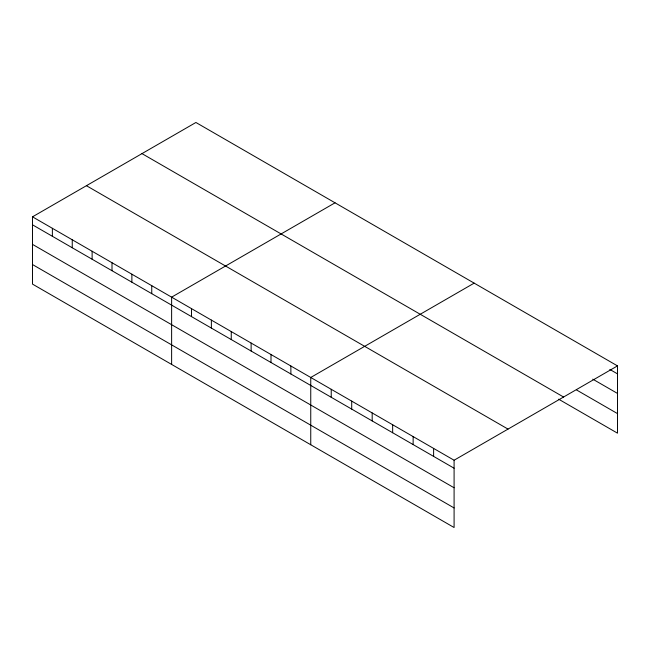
<?xml version="1.0" encoding="UTF-8"?>
<svg xmlns="http://www.w3.org/2000/svg" width="650" height="650" viewBox="0 0 650 650"><rect width="100%" height="100%" fill="white"/><g stroke="black" fill="none" stroke-linecap="round" stroke-linejoin="round"><path stroke-width="0.97" d="M454.09 487.784L454.09 460.233L32.5 216.832L32.5 284.107L454.09 527.516L454.09 487.784L32.5 244.376M558.626 399.181L617.5 433.168L617.5 365.893L195.91 122.484L32.5 216.832M335.034 202.808L171.624 297.148L171.624 364.431M474.159 283.132L310.749 377.471L310.749 444.754M454.09 460.233L617.5 365.893M609.822 369.436L617.5 373.872M592.759 379.153L617.5 393.437M576.542 389.959L617.5 413.603M141.984 153.619L563.574 397.02M86.426 185.697L508.016 429.098M32.5 224.811L454.09 468.211M32.5 264.542L454.09 507.942M433.615 448.411L433.615 456.389M413.14 436.589L413.14 444.567M392.657 424.767L392.657 432.746M372.182 412.945L372.182 420.924M351.707 401.123L351.707 409.102M331.232 389.301L331.232 397.28M290.875 365.999L290.875 373.977M271.001 354.526L271.001 362.505M251.127 343.054L251.127 351.033M231.254 331.573L231.254 339.552M211.372 320.101L211.372 328.079M191.498 308.628L191.498 316.607M151.751 285.675L151.751 293.654M131.877 274.202L131.877 282.181M112.003 262.73L112.003 270.709M92.121 251.249L92.121 259.228M72.248 239.777L72.248 247.756M52.374 228.304L52.374 236.283"/></g></svg>
